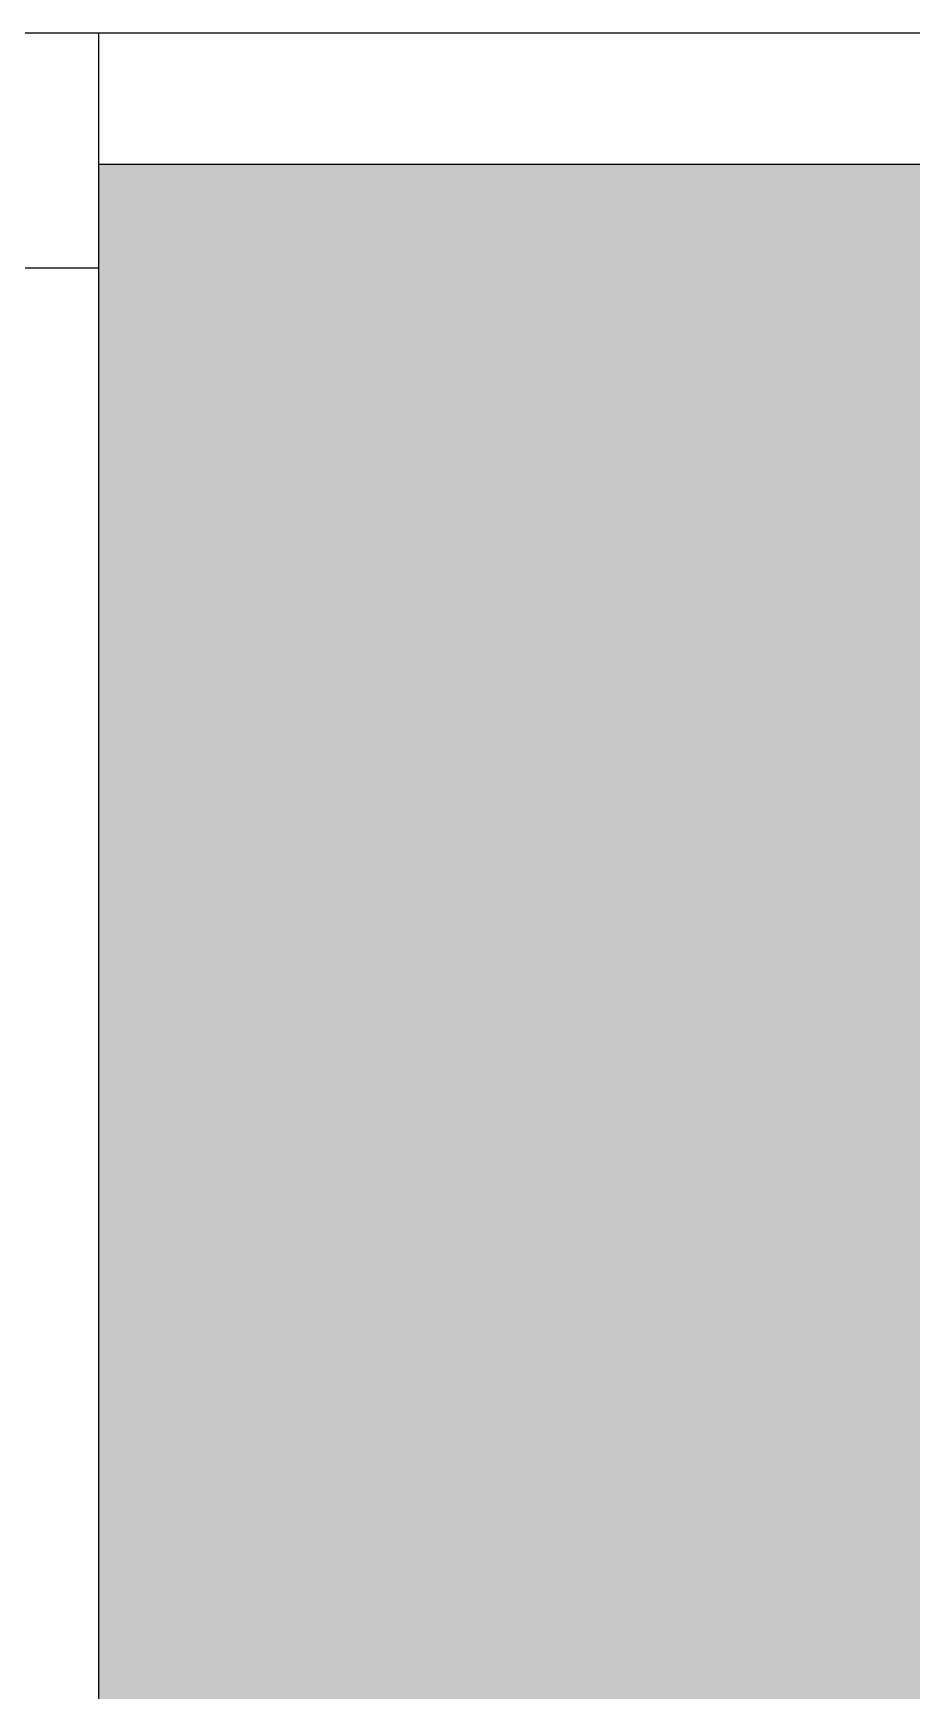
# Model space of a CAD drawing. Header units: millimetres. Extents: x -59 to 47, y 152 to 919.
# Drawn here: x 17.848 to 19.756, y 470.525 to 474.125 of the extents above; entities that cross this region are included whole.
import ezdxf

# ---------------------------------------------------------------- set-up
doc = ezdxf.new("R2010")
doc.units = ezdxf.units.MM
doc.layers.add('PDF_014405$HL-TMP', color=7, linetype='Continuous', true_color=0xe6db59)
doc.layers.add('PDF_014405$WA-COL', color=7, linetype='Continuous')
doc.layers.add('PDF_014405$WA-EXT', color=7, linetype='Continuous')

msp = doc.modelspace()

# ---------------------------------------------------------------- linework, layer by layer
at = {"layer": 'PDF_014405$HL-TMP', "color": 54, "true_color": 0x999900, "transparency": 33554559}
for points in [[(29.8699, 473.8404), (17.9909, 473.8404), (17.9909, 473.8404)], [(29.8699, 473.8404), (17.9909, 473.8404), (29.8699, 465.2612)], [(17.9909, 473.8404), (29.8699, 465.2612), (17.9909, 465.2612)]]:
    msp.add_solid(points, dxfattribs=at)
at = {"layer": 'PDF_014405$WA-COL', "lineweight": 25}
msp.add_lwpolyline([(17.9909, 473.6154), (17.9909, 474.1254), (17.706, 474.1254), (17.706, 473.8404), (17.421, 473.8404), (17.421, 473.6154)], close=True, dxfattribs=at)
at = {"layer": 'PDF_014405$WA-EXT', "lineweight": 25}
for points in [[(20.7207, 474.1254), (17.9909, 474.1254)], [(20.7207, 473.8404), (17.9909, 473.8404)], [(17.9909, 469.8358), (17.9909, 473.6154)]]:
    msp.add_lwpolyline(points, dxfattribs=at)

doc.saveas('drawing.dxf')
